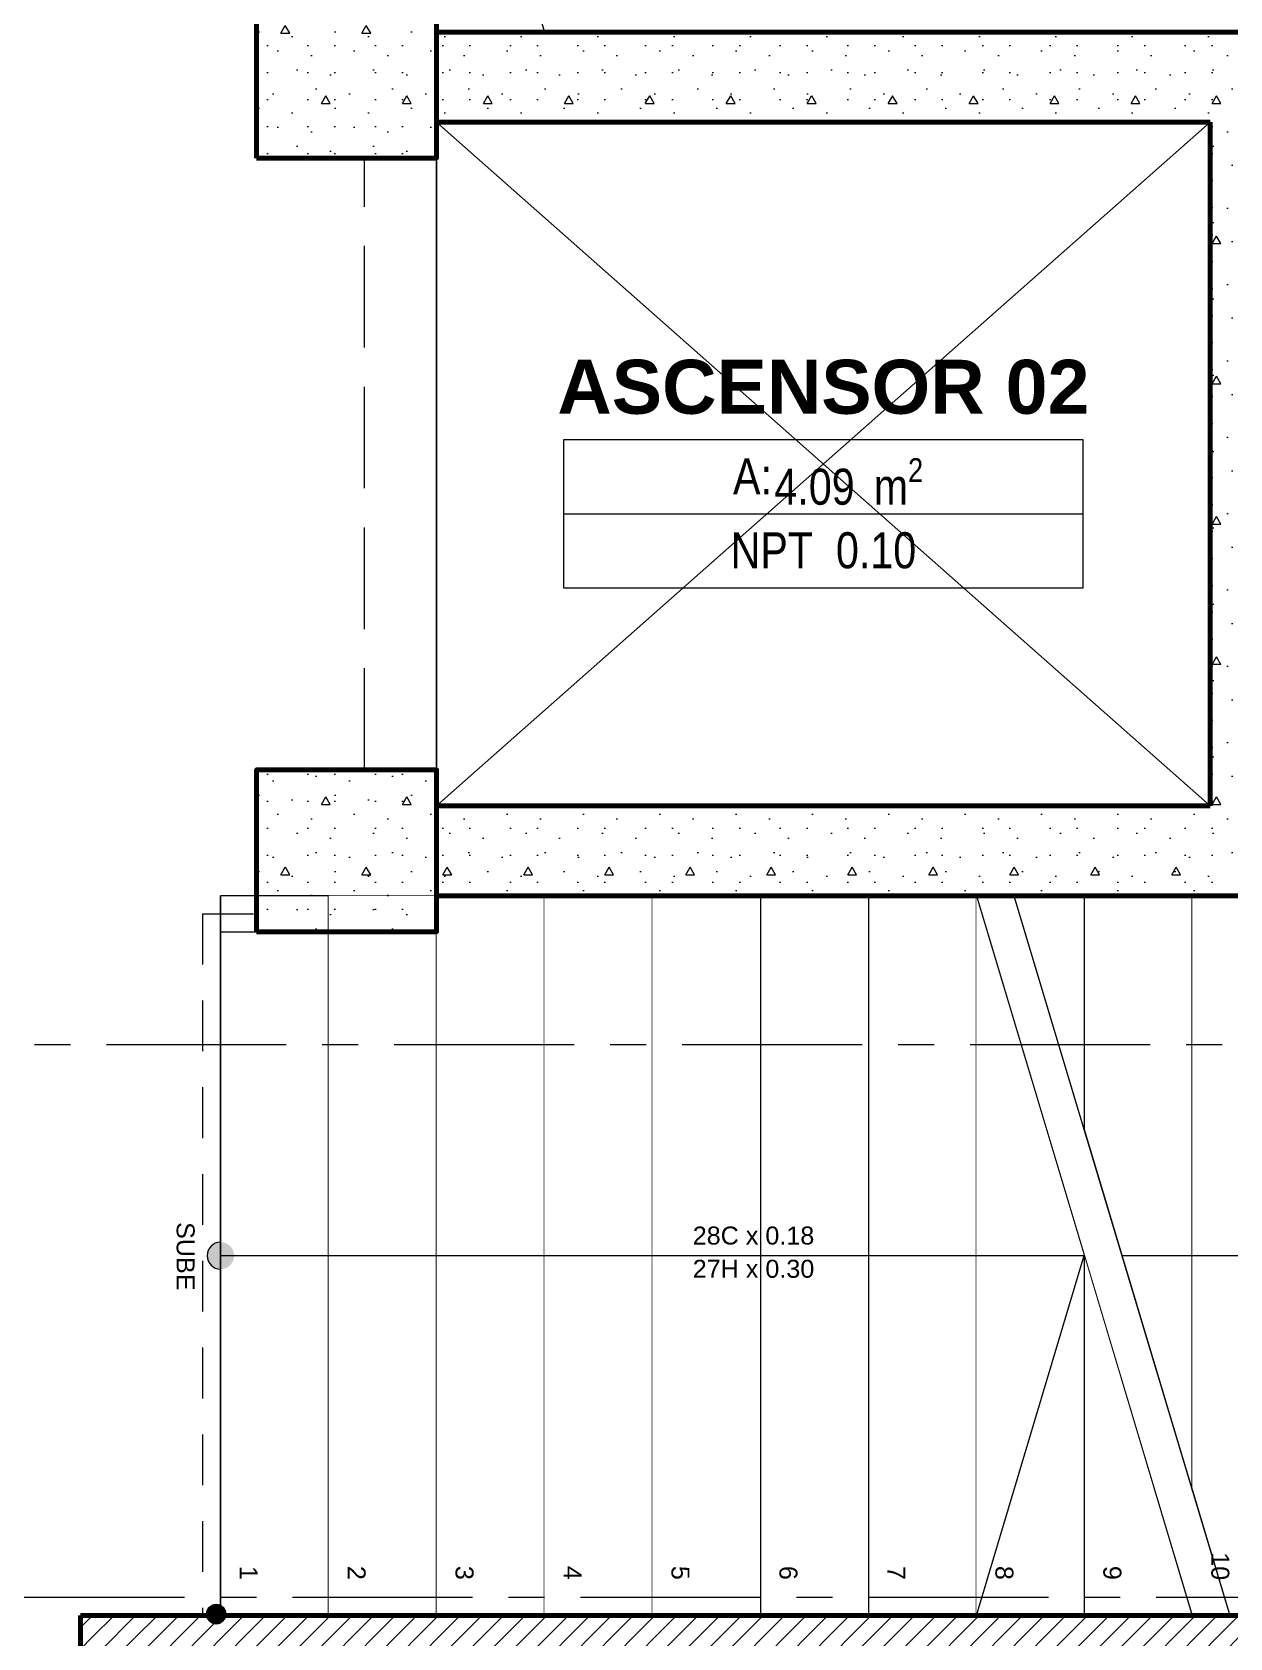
# Model space of a CAD drawing. Header units: inches. Extents: x 2704.1 to 2801.6, y 2415.6 to 2497.
# Drawn here: x 2758.402 to 2761.73, y 2445.674 to 2450.136 of the extents above; entities that cross this region are included whole.
import ezdxf

# ---------------------------------------------------------------- set-up
doc = ezdxf.new("R2010")
doc.units = ezdxf.units.IN
doc.set_wipeout_variables(frame=1)
for name, pattern in [('ACAD_ISO04W100', [30, 24, -3, 0, -3]), ('Hidden Line', [0.391222, 0.282222, -0.109]), ('Línea Oculta', [0.195611, 0.141111, -0.0545]), ('Punto & Raya', [0.65, 0.5, -0.075, 0, -0.075]), ('Rayas', [0.1, 0.05, -0.05]), ('Wipeout_Contour', [1, 0, -1])]:
    doc.linetypes.add(name, pattern=pattern)
for name, color, linetype in [('02 _ ARQ _ ALB _ Ejes Generales', 7, 'Continuous'), ('02 _ ARQ _ ZON _ Espacio.3D', 7, 'Continuous'), ('08 _ STR _ EXT _ 06 Columnas', 7, 'Continuous'), ('08 _ STR _ EXT _ 07 Losa Aligerada', 7, 'Continuous'), ('08 _ STR _ EXT _ 09 Vigas', 7, 'Continuous'), ('08 _ STR _ EXT _ 10 Vereda Exterior', 7, 'Continuous'), ('08 _ STR _ EXT _ 11 Escaleras', 7, 'Continuous'), ('08 _ STR _ EXT _ 12 Ascensor', 7, 'Continuous'), ('Dibujo 2D - General', 7, 'Continuous'), ('Estructura - 04 MURO', 7, 'Continuous'), ('Interior - CIELO RASSO', 7, 'Continuous'), ('Marcador - Secciones', 251, 'Continuous')]:
    doc.layers.add(name, color=color, linetype=linetype)
doc.layers.add('pulsador', color=4, linetype='Continuous', lineweight=40)
doc.styles.add('Estilo_Generado_3', font='arial.ttf')
doc.styles.add('Estilo_Generado_8', font='arialbd.ttf')
doc.styles.add('Estilo_Generado_9', font='ARIALN.TTF')
pattern_1 = [(45, (2712.85563, 2425.385773), (-0.030052038, 0.030052038), [])]
pattern_2 = [(0, (2712.85563, 2425.38577), (0, 0.3897114), [0.024375, -0.200625]), (0, (2712.96813, 2425.58063), (0, 0.3897114), [0.024375, -0.200625]), (60, (2712.85563, 2425.38577), (-0.3375, 0.1948557), [0.024375, -0.200625]), (60, (2713.08063, 2425.38577), (-0.3375, 0.1948557), [0.024375, -0.200625]), (120, (2712.88, 2425.38577), (0.3375, 0.1948557), [0.024375, -0.200625]), (120, (2713.105, 2425.38577), (0.3375, 0.1948557), [0.024375, -0.200625]), (0, (2712.85563, 2425.42327), (0, 0.075), [0, -0.075, 0, -0.1125]), (45, (2712.89313, 2425.42327), (-0.05303301, 0.05303301), [0, -0.05625, 0, -0.09375])]

# ---------------------------------------------------------------- blocks, each defined once
blk = doc.blocks.new('pulsador')
at = {"layer": 'pulsador', "lineweight": 40}
h = blk.add_hatch(color=4, dxfattribs=at)
h.dxf.hatch_style = 1
h.paths.add_polyline_path([(246.2314, 46.0882, 1), (246.279, 46.0882, 1)])
h.paths.add_polyline_path([(246.2786, 46.0882, -1), (246.2317, 46.0882, -1)], flags=16)
h.paths.add_polyline_path([(246.271, 46.0882, -1), (246.2393, 46.0882, -1)], flags=0)
at = {"layer": 'pulsador'}
h = blk.add_hatch(color=4, dxfattribs=at)
h.dxf.hatch_style = 1
h.paths.add_polyline_path([(246.2393, 46.0882, 1), (246.271, 46.0882, 1)])
at = {"layer": 'pulsador', "color": 4, "lineweight": 50}
blk.add_circle((246.2552, 46.0882), 0.0238, dxfattribs=at)
at = {"layer": 'pulsador', "color": 4, "lineweight": 40}
blk.add_circle((246.2552, 46.0882), 0.0235, dxfattribs=at)
at = {"layer": 'pulsador', "color": 4}
blk.add_circle((246.2552, 46.0882), 0.0159, dxfattribs=at)

msp = doc.modelspace()

# ---------------------------------------------------------------- hatches: boundary and pattern name
at = {"layer": '08 _ STR _ EXT _ 06 Columnas', "linetype": 'Continuous', "lineweight": 9}
h = msp.add_hatch(dxfattribs=at)
h.set_pattern_fill('HORMIGÓN_EN_MASA_0002', style=0, pattern_type=2)
h.set_pattern_definition(pattern_2)
h.paths.add_polyline_path([(2759.0256, 2449.7858), (2759.5256, 2449.7858), (2759.5256, 2450.2358), (2759.0256, 2450.2358)])
at = {"layer": '08 _ STR _ EXT _ 10 Vereda Exterior', "linetype": 'Continuous', "lineweight": 13}
h = msp.add_hatch(dxfattribs=at)
h.set_pattern_fill('RETÍCULA_100X100_0002', color=251, style=0, pattern_type=2)
h.set_pattern_definition([(360, (2716.613, 2443.6885), (0, 2.53199), []), (90, (2716.613, 2443.6885), (-3.6, 0), [])])
h.paths.add_polyline_path([(2715.0256, 2429.0071), (2717.1469, 2426.8858), (2722.1756, 2426.8858), (2722.1756, 2431.8858), (2753.3756, 2431.8858), (2753.3756, 2426.8858), (2765.7756, 2426.8858), (2765.7756, 2444.4717), (2764.4256, 2444.4717), (2764.4256, 2432.5858), (2721.9256, 2432.5858), (2721.9256, 2433.2358), (2719.3758, 2433.2358, -0.414214), (2719.1257, 2433.4858), (2719.1257, 2434.2358, -0.414213), (2719.3758, 2434.4858), (2721.9256, 2434.4858), (2721.9256, 2437.3858), (2719.3758, 2437.3858, -0.414214), (2719.1257, 2437.6358), (2719.1257, 2438.3858, -0.414213), (2719.3758, 2438.6358), (2721.9256, 2438.6358), (2721.9256, 2441.5358), (2719.3757, 2441.5358, -0.414214), (2719.1257, 2441.7858), (2719.1257, 2442.5358, -0.414213), (2719.3757, 2442.7858), (2721.6256, 2442.7858), (2721.6262, 2446.4357), (2715.0256, 2446.4357)])
at = {"layer": '08 _ STR _ EXT _ 12 Ascensor', "linetype": 'Continuous', "lineweight": 9}
h = msp.add_hatch(dxfattribs=at)
h.set_pattern_fill('HORMIGÓN_EN_MASA_0002', style=0, pattern_type=2)
h.set_pattern_definition(pattern_2)
h.paths.add_polyline_path([(2761.6756, 2450.1358), (2759.5256, 2450.1358), (2759.5256, 2449.8858), (2761.6756, 2449.8858)])
h = msp.add_hatch(dxfattribs=at)
h.set_pattern_fill('HORMIGÓN_EN_MASA_0002', style=0, pattern_type=2)
h.set_pattern_definition(pattern_2)
h.paths.add_polyline_path([(2761.6756, 2449.8858), (2761.9256, 2450.1358), (2761.6756, 2450.1358)])
h = msp.add_hatch(dxfattribs=at)
h.set_pattern_fill('HORMIGÓN_EN_MASA_0002', style=0, pattern_type=2)
h.set_pattern_definition(pattern_2)
h.paths.add_polyline_path([(2761.6756, 2449.8858), (2761.9256, 2449.8858), (2761.9256, 2450.1358)])
h = msp.add_hatch(dxfattribs=at)
h.set_pattern_fill('HORMIGÓN_EN_MASA_0002', style=0, pattern_type=2)
h.set_pattern_definition(pattern_2)
h.paths.add_polyline_path([(2761.6756, 2449.8858), (2761.6756, 2447.9858), (2761.9256, 2447.9858), (2761.9256, 2449.8858)])

# ---------------------------------------------------------------- linework, layer by layer
at = {"layer": '02 _ ARQ _ ZON _ Espacio.3D', "color": 252, "linetype": 'Continuous', "lineweight": 13}
for p, q in [((2761.3227, 2449.0032), (2759.8786, 2449.0032)), ((2759.8786, 2449.0032), (2759.8786, 2448.5914)), ((2761.3227, 2448.5914), (2761.3227, 2449.0032)), ((2759.8786, 2448.7973), (2761.3227, 2448.7973)), ((2759.8786, 2448.5914), (2761.3227, 2448.5914))]:
    msp.add_line(p, q, dxfattribs=at)
at = {"layer": '02 _ ARQ _ ZON _ Espacio.3D', "color": 254, "linetype": 'Continuous', "lineweight": 0, "flags": 128}
msp.add_lwpolyline([(2758.5359, 2444.4358), (2758.5359, 2445.7358), (2758.9256, 2445.7358), (2758.9256, 2447.7358), (2759.0256, 2447.7358), (2759.0256, 2448.0858), (2759.5256, 2448.0858), (2759.5256, 2449.7858), (2759.0256, 2449.7858), (2759.0256, 2450.2358), (2759.5256, 2450.2358), (2759.5256, 2450.1358), (2764.1756, 2450.1358), (2764.1756, 2451.7858), (2763.9256, 2451.7858), (2763.9256, 2452.3858), (2764.3106, 2452.3858), (2764.3106, 2455.0858)], dxfattribs=at)
at = {"layer": '02 _ ARQ _ ZON _ Espacio.3D', "color": 255, "linetype": 'Continuous', "lineweight": 0, "flags": 128}
msp.add_lwpolyline([(2759.5256, 2447.9858), (2761.6756, 2447.9858), (2761.6756, 2449.8858), (2759.5256, 2449.8858)], close=True, dxfattribs=at)
at = {"layer": '08 _ STR _ EXT _ 06 Columnas', "color": 7, "linetype": 'Continuous', "lineweight": 80, "flags": 128}
msp.add_lwpolyline([(2759.0256, 2449.7858), (2759.5256, 2449.7858), (2759.5256, 2450.2358), (2759.0256, 2450.2358)], close=True, dxfattribs=at)
at = {"layer": '08 _ STR _ EXT _ 07 Losa Aligerada', "color": 254, "linetype": 'Rayas', "lineweight": 18, "flags": 128}
msp.add_lwpolyline([(2721.0256, 2453.325), (2720.5256, 2453.325), (2720.5256, 2431.1858), (2738.0909, 2431.1858), (2738.0909, 2432.5858), (2743.2871, 2432.5858), (2743.2871, 2431.3863), (2749.9256, 2431.3863), (2749.9256, 2428.7611), (2757.4256, 2428.7611), (2757.4256, 2431.4358), (2765.1756, 2431.4358), (2765.1756, 2440.3857), (2764.4256, 2440.3857), (2764.4256, 2443.4858), (2764.4256, 2443.4858), (2764.4256, 2445.7358), (2759.5256, 2445.7358), (2759.5256, 2447.7358), (2759.5256, 2447.9858), (2759.5256, 2449.8858), (2759.5256, 2450.1358), (2759.5256, 2452.1358), (2764.4256, 2452.1358), (2764.4256, 2455.0858), (2764.4256, 2455.0858), (2764.4256, 2460.5863), (2765.3756, 2460.5863), (2765.3756, 2466.4858), (2751.8109, 2466.4858), (2751.8109, 2466.1859), (2746.9035, 2466.1859), (2746.9035, 2465.8859), (2736.2256, 2465.8859), (2736.2256, 2469.2593), (2729.1255, 2469.2593), (2729.1255, 2465.2858), (2723.9757, 2465.2858), (2723.9757, 2466.3358), (2720.8756, 2466.3358), (2720.8756, 2463.0857), (2721.9256, 2463.0857), (2721.9256, 2459.2858), (2721.0256, 2459.2858)], close=True, dxfattribs=at)
at = {"layer": '08 _ STR _ EXT _ 07 Losa Aligerada', "color": 254, "linetype": 'Continuous', "lineweight": 18, "flags": 128}
msp.add_lwpolyline([(2759.5256, 2447.9858), (2761.6756, 2447.9858), (2761.6756, 2449.8858), (2759.5256, 2449.8858)], close=True, dxfattribs=at)
at = {"layer": '08 _ STR _ EXT _ 09 Vigas', "color": 251, "linetype": 'Hidden Line', "lineweight": 13}
for p, q in [((2759.3256, 2448.0858), (2759.3256, 2449.7858)), ((2759.5256, 2449.7858), (2759.3256, 2449.7858)), ((2759.5256, 2448.0858), (2759.5256, 2449.7858)), ((2759.5256, 2448.0858), (2759.3256, 2448.0858))]:
    msp.add_line(p, q, dxfattribs=at)
at = {"layer": '08 _ STR _ EXT _ 11 Escaleras', "color": 161, "linetype": 'ACAD_ISO04W100', "lineweight": 13}
msp.add_line((2759.5256, 2451.1358), (2759.8256, 2450.1358), dxfattribs=at)
at = {"layer": '08 _ STR _ EXT _ 12 Ascensor', "color": 7, "linetype": 'Continuous', "lineweight": 80}
msp.add_line((2761.9256, 2450.1358), (2759.5256, 2450.1358), dxfattribs=at)
at = {"layer": '08 _ STR _ EXT _ 12 Ascensor', "color": 7, "linetype": 'Continuous', "lineweight": 80, "flags": 128}
for points in [[(2759.5256, 2450.1358), (2759.5256, 2449.8858)], [(2759.5256, 2449.8858), (2761.6756, 2449.8858)], [(2761.6756, 2449.8858), (2761.6756, 2447.9858)], [(2761.6756, 2447.9858), (2759.5256, 2447.9858)]]:
    msp.add_lwpolyline(points, dxfattribs=at)
at = {"layer": 'Dibujo 2D - General', "color": 252, "linetype": 'Continuous', "lineweight": 9}
for p, q in [((2759.5256, 2447.9858), (2761.6756, 2449.8858)), ((2761.6756, 2447.9858), (2759.5256, 2449.8858))]:
    msp.add_line(p, q, dxfattribs=at)

# ---------------------------------------------------------------- texts
at = {"layer": '02 _ ARQ _ ZON _ Espacio.3D', "color": 252, "lineweight": 25, "attachment_point": 2}
for s, insert, char_height, style in [('\\A1;{\\pqc;\\pt0;\\fArial|b1|i0|c0|p34;ASCENSOR 02}', (2760.6006, 2449.2252), 0.15, 'Estilo_Generado_8'), ('\\A1;{\\pqc;\\pt0,0.3;\\fArial Narrow|b0|i0|c0|p34;4.09\\fArial Narrow|b0|i0|c0|p34;\\A1{\\H.66x;\\S^  ;}\\fArial Narrow|b0|i0|c0|p34; m\\fArial Narrow|b0|i0|c0|p34;\\A1{\\H.66x;\\S2^  ;}}', (2760.6712, 2448.9518), 0.1, 'Estilo_Generado_9'), ('\\A1;{\\pqc;\\pt0;\\fArial Narrow|b0|i0|c0|p34;A: }', (2760.4035, 2448.9514), 0.1, 'Estilo_Generado_9'), ('\\A1;{\\pqc;\\pt0;\\fArial Narrow|b0|i0|c0|p34;NPT  0.10}', (2760.6006, 2448.7459), 0.1, 'Estilo_Generado_9')]:
    msp.add_mtext(s, dxfattribs=dict(at, insert=insert, char_height=char_height, style=style))
at = {"layer": '08 _ STR _ EXT _ 11 Escaleras', "color": 161, "lineweight": 13, "insert": (2758.8281, 2446.829), "char_height": 0.05, "attachment_point": 4, "rotation": 270, "style": 'Estilo_Generado_3'}
msp.add_mtext('\\A1;{\\pql;\\fArial|b0|i0|c0|p34;SUBE}', dxfattribs=at)

# ---------------------------------------------------------------- next in the draw order: wipeouts: each hides what was drawn before it
at = {"color": 254, "linetype": 'Wipeout_Contour', "lineweight": 0, "ltscale": 207.698392}
msp.add_wipeout([(2758.9256, 2447.7358), (2758.9256, 2445.7358), (2761.6256, 2445.7358), (2761.0256, 2447.7358)], dxfattribs=at).dxf.layer = '08 _ STR _ EXT _ 11 Escaleras'
at = {"color": 254, "linetype": 'Wipeout_Contour', "lineweight": 0, "ltscale": 150.217915}
msp.add_wipeout([(2758.6859, 2445.4858), (2758.5359, 2445.7358), (2758.5359, 2445.4858)], dxfattribs=at).dxf.layer = 'Estructura - 04 MURO'

# ---------------------------------------------------------------- next in the draw order: hatches: boundary and pattern name
at = {"layer": 'Estructura - 04 MURO', "linetype": 'Continuous', "lineweight": 5}
h = msp.add_hatch(dxfattribs=at)
h.set_pattern_fill('LADRILLO_COMÚN_0002', color=252, style=0, pattern_type=2)
h.set_pattern_definition(pattern_1)
h.paths.add_polyline_path([(2758.6859, 2445.4858), (2758.5359, 2445.7358), (2758.5359, 2445.4858)])

# ---------------------------------------------------------------- next in the draw order: linework, layer by layer
at = {"layer": '08 _ STR _ EXT _ 11 Escaleras', "color": 161, "linetype": 'Continuous', "lineweight": 13}
for p, q in [((2761.0256, 2447.7358), (2758.9256, 2447.7358)), ((2758.9256, 2447.7358), (2758.9256, 2445.7358)), ((2758.9256, 2445.7358), (2761.6256, 2445.7358))]:
    msp.add_line(p, q, dxfattribs=at)

# ---------------------------------------------------------------- next in the draw order: wipeouts: each hides what was drawn before it
at = {"color": 254, "linetype": 'Wipeout_Contour', "lineweight": 0, "ltscale": 203.676303}
msp.add_wipeout([(2758.9256, 2447.7358), (2758.9256, 2445.7358), (2759.2256, 2445.7358), (2759.2256, 2447.7358)], dxfattribs=at).dxf.layer = '08 _ STR _ EXT _ 11 Escaleras'

# ---------------------------------------------------------------- next in the draw order: hatches: boundary and pattern name
at = {"layer": '08 _ STR _ EXT _ 11 Escaleras', "linetype": 'Continuous', "lineweight": 13}
msp.add_hatch(color=161, dxfattribs=at).paths.add_polyline_path([(2758.9256, 2446.6983, 1), (2758.9256, 2446.7733, 1)])

# ---------------------------------------------------------------- next in the draw order: linework, layer by layer
at = {"layer": '08 _ STR _ EXT _ 11 Escaleras', "color": 167, "linetype": 'Continuous', "lineweight": 18}
for p, q in [((2758.9256, 2447.7358), (2758.9256, 2445.7358)), ((2759.5256, 2447.7358), (2758.9256, 2447.7358)), ((2759.2256, 2445.7358), (2759.2256, 2447.7358)), ((2758.9256, 2445.7358), (2760.1256, 2445.7358))]:
    msp.add_line(p, q, dxfattribs=at)
at = {"layer": '08 _ STR _ EXT _ 11 Escaleras', "color": 167, "linetype": 'Continuous', "lineweight": 18, "flags": 128}
msp.add_lwpolyline([(2758.9256, 2446.7733, 1), (2758.9256, 2446.6983)], format="xyb", dxfattribs=at)
at = {"layer": 'Interior - CIELO RASSO', "color": 251, "linetype": 'Línea Oculta', "lineweight": 13, "flags": 128}
for points in [[(2758.8756, 2447.6858), (2759.0256, 2447.6858)], [(2758.9256, 2447.6358), (2759.0256, 2447.6358)]]:
    msp.add_lwpolyline(points, dxfattribs=at)

# ---------------------------------------------------------------- next in the draw order: texts
at = {"layer": '08 _ STR _ EXT _ 11 Escaleras', "color": 161, "lineweight": 13, "insert": (2759.0035, 2445.8737), "char_height": 0.05, "attachment_point": 4, "rotation": 270, "style": 'Estilo_Generado_3'}
msp.add_mtext('\\A1;{\\pql;\\fArial|b0|i0|c0|p34;1}', dxfattribs=at)

# ---------------------------------------------------------------- next in the draw order: wipeouts: each hides what was drawn before it
at = {"color": 254, "linetype": 'Wipeout_Contour', "lineweight": 0, "ltscale": 204.766323}
msp.add_wipeout([(2759.2256, 2447.7358), (2759.2256, 2445.7358), (2759.5256, 2445.7358), (2759.5256, 2447.7358)], dxfattribs=at).dxf.layer = '08 _ STR _ EXT _ 11 Escaleras'

# ---------------------------------------------------------------- next in the draw order: linework, layer by layer
at = {"layer": '08 _ STR _ EXT _ 11 Escaleras', "color": 167, "linetype": 'Continuous', "lineweight": 18}
msp.add_line((2759.5256, 2445.7358), (2759.5256, 2447.7358), dxfattribs=at)

# ---------------------------------------------------------------- next in the draw order: texts
at = {"layer": '08 _ STR _ EXT _ 11 Escaleras', "color": 161, "lineweight": 13, "insert": (2759.3035, 2445.8737), "char_height": 0.05, "attachment_point": 4, "rotation": 270, "style": 'Estilo_Generado_3'}
msp.add_mtext('\\A1;{\\pql;\\fArial|b0|i0|c0|p34;2}', dxfattribs=at)

# ---------------------------------------------------------------- next in the draw order: wipeouts: each hides what was drawn before it
at = {"color": 254, "linetype": 'Wipeout_Contour', "lineweight": 0, "ltscale": 205.857565}
msp.add_wipeout([(2759.5256, 2447.7358), (2759.5256, 2445.7358), (2759.8256, 2445.7358), (2759.8256, 2447.7358)], dxfattribs=at).dxf.layer = '08 _ STR _ EXT _ 11 Escaleras'

# ---------------------------------------------------------------- next in the draw order: hatches: boundary and pattern name
at = {"layer": '08 _ STR _ EXT _ 06 Columnas', "linetype": 'Continuous', "lineweight": 9}
h = msp.add_hatch(dxfattribs=at)
h.set_pattern_fill('HORMIGÓN_EN_MASA_0002', style=0, pattern_type=2)
h.set_pattern_definition(pattern_2)
h.paths.add_polyline_path([(2759.0256, 2447.6358), (2759.5256, 2447.6358), (2759.5256, 2448.0858), (2759.0256, 2448.0858)])

# ---------------------------------------------------------------- next in the draw order: linework, layer by layer
at = {"layer": '08 _ STR _ EXT _ 06 Columnas', "color": 7, "linetype": 'Continuous', "lineweight": 80, "flags": 128}
msp.add_lwpolyline([(2759.0256, 2447.6358), (2759.5256, 2447.6358), (2759.5256, 2448.0858), (2759.0256, 2448.0858)], close=True, dxfattribs=at)
at = {"layer": '08 _ STR _ EXT _ 11 Escaleras', "color": 167, "linetype": 'Continuous', "lineweight": 18}
for p, q in [((2759.8256, 2447.7358), (2759.5256, 2447.7358)), ((2759.8256, 2445.7358), (2759.8256, 2447.7358))]:
    msp.add_line(p, q, dxfattribs=at)
at = {"layer": '08 _ STR _ EXT _ 12 Ascensor', "color": 7, "linetype": 'Continuous', "lineweight": 80, "flags": 128}
msp.add_lwpolyline([(2759.5256, 2447.7358), (2759.5256, 2447.9858)], dxfattribs=at)

# ---------------------------------------------------------------- next in the draw order: texts
at = {"layer": '08 _ STR _ EXT _ 11 Escaleras', "color": 161, "lineweight": 13, "insert": (2759.6031, 2445.8737), "char_height": 0.05, "attachment_point": 4, "rotation": 270, "style": 'Estilo_Generado_3'}
msp.add_mtext('\\A1;{\\pql;\\fArial|b0|i0|c0|p34;3}', dxfattribs=at)

# ---------------------------------------------------------------- next in the draw order: wipeouts: each hides what was drawn before it
at = {"color": 254, "linetype": 'Wipeout_Contour', "lineweight": 0, "ltscale": 206.950009}
msp.add_wipeout([(2759.8256, 2447.7358), (2759.8256, 2445.7358), (2760.1256, 2445.7358), (2760.1256, 2447.7358)], dxfattribs=at).dxf.layer = '08 _ STR _ EXT _ 11 Escaleras'

# ---------------------------------------------------------------- next in the draw order: linework, layer by layer
at = {"layer": '08 _ STR _ EXT _ 11 Escaleras', "color": 167, "linetype": 'Continuous', "lineweight": 18}
for p, q in [((2761.0256, 2447.7358), (2759.8256, 2447.7358)), ((2760.1256, 2445.7358), (2760.1256, 2447.7358))]:
    msp.add_line(p, q, dxfattribs=at)

# ---------------------------------------------------------------- next in the draw order: texts
at = {"layer": '08 _ STR _ EXT _ 11 Escaleras', "color": 161, "lineweight": 13, "insert": (2759.9035, 2445.8737), "char_height": 0.05, "attachment_point": 4, "rotation": 270, "style": 'Estilo_Generado_3'}
msp.add_mtext('\\A1;{\\pql;\\fArial|b0|i0|c0|p34;4}', dxfattribs=at)

# ---------------------------------------------------------------- next in the draw order: wipeouts: each hides what was drawn before it
at = {"color": 254, "linetype": 'Wipeout_Contour', "lineweight": 0, "ltscale": 208.043638}
msp.add_wipeout([(2760.4256, 2447.7358), (2760.1256, 2447.7358), (2760.1256, 2445.7358), (2760.4256, 2445.7358)], dxfattribs=at).dxf.layer = '08 _ STR _ EXT _ 11 Escaleras'

# ---------------------------------------------------------------- next in the draw order: linework, layer by layer
at = {"layer": '08 _ STR _ EXT _ 11 Escaleras', "color": 167, "linetype": 'Continuous', "lineweight": 18}
msp.add_line((2760.1256, 2445.7358), (2760.4256, 2445.7358), dxfattribs=at)

# ---------------------------------------------------------------- next in the draw order: texts
at = {"layer": '08 _ STR _ EXT _ 11 Escaleras', "color": 161, "lineweight": 13, "insert": (2760.2031, 2445.8737), "char_height": 0.05, "attachment_point": 4, "rotation": 270, "style": 'Estilo_Generado_3'}
msp.add_mtext('\\A1;{\\pql;\\fArial|b0|i0|c0|p34;5}', dxfattribs=at)

# ---------------------------------------------------------------- next in the draw order: wipeouts: each hides what was drawn before it
at = {"color": 254, "linetype": 'Wipeout_Contour', "lineweight": 0, "ltscale": 209.138432}
msp.add_wipeout([(2760.7256, 2447.7358), (2760.4256, 2447.7358), (2760.4256, 2445.7358), (2760.7256, 2445.7358)], dxfattribs=at).dxf.layer = '08 _ STR _ EXT _ 11 Escaleras'

# ---------------------------------------------------------------- next in the draw order: linework, layer by layer
at = {"layer": '08 _ STR _ EXT _ 11 Escaleras', "color": 167, "linetype": 'Continuous', "lineweight": 18}
for p, q in [((2760.4256, 2447.7358), (2760.4256, 2445.7358)), ((2760.4256, 2445.7358), (2761.6256, 2445.7358))]:
    msp.add_line(p, q, dxfattribs=at)

# ---------------------------------------------------------------- next in the draw order: texts
at = {"layer": '08 _ STR _ EXT _ 11 Escaleras', "color": 161, "lineweight": 13, "char_height": 0.05, "style": 'Estilo_Generado_3'}
for s, insert, attachment_point in [('\\A1;{\\pqc;\\pt0,3.55;\\fArial|b0|i0|c0|p34;28C x \\fArial|b0|i0|c0|p34;0.18\\fArial|b0|i0|c0|p34;\\A1{\\H.66x;\\S^  ;}\\fArial|b0|i0|c0|p34;\\fArial|b0|i0|c0|p34;\\fArial|b0|i0|c0|p34;\\fArial|b0|i0|c0|p34;\\A1{\\H.66x;\\S^  ;}\\fArial|b0|i0|c0|p34;\\fArial|b0|i0|c0|p34;\\fArial|b0|i0|c0|p34;\\fArial|b0|i0|c0|p34;\\A1{\\H.66x;\\S^  ;}\\fArial|b0|i0|c0|p34;}', (2760.4256, 2446.7521), 8), ('\\A1;{\\pqc;\\pt0,3.55;\\fArial|b0|i0|c0|p34;27H x \\fArial|b0|i0|c0|p34;0.30\\fArial|b0|i0|c0|p34;\\A1{\\H.66x;\\S^  ;}\\fArial|b0|i0|c0|p34;\\fArial|b0|i0|c0|p34;\\fArial|b0|i0|c0|p34;\\fArial|b0|i0|c0|p34;\\A1{\\H.66x;\\S^  ;}\\fArial|b0|i0|c0|p34;\\fArial|b0|i0|c0|p34;\\fArial|b0|i0|c0|p34;\\fArial|b0|i0|c0|p34;\\A1{\\H.66x;\\S^  ;}\\fArial|b0|i0|c0|p34;}', (2760.4256, 2446.7243), 2)]:
    msp.add_mtext(s, dxfattribs=dict(at, insert=insert, attachment_point=attachment_point))
at = {"layer": '08 _ STR _ EXT _ 11 Escaleras', "color": 161, "lineweight": 13, "insert": (2760.5031, 2445.8737), "char_height": 0.05, "attachment_point": 4, "rotation": 270, "style": 'Estilo_Generado_3'}
msp.add_mtext('\\A1;{\\pql;\\fArial|b0|i0|c0|p34;6}', dxfattribs=at)

# ---------------------------------------------------------------- next in the draw order: wipeouts: each hides what was drawn before it
at = {"color": 254, "linetype": 'Wipeout_Contour', "lineweight": 0, "ltscale": 210.234373}
msp.add_wipeout([(2760.7256, 2445.7358), (2761.0256, 2445.7358), (2761.0256, 2447.7358), (2760.7256, 2447.7358)], dxfattribs=at).dxf.layer = '08 _ STR _ EXT _ 11 Escaleras'

# ---------------------------------------------------------------- next in the draw order: linework, layer by layer
at = {"layer": '08 _ STR _ EXT _ 11 Escaleras', "color": 167, "linetype": 'Continuous', "lineweight": 18}
for p, q in [((2760.7256, 2447.7358), (2760.7256, 2445.7358)), ((2761.0256, 2445.7358), (2761.0256, 2447.7358))]:
    msp.add_line(p, q, dxfattribs=at)

# ---------------------------------------------------------------- next in the draw order: texts
at = {"layer": '08 _ STR _ EXT _ 11 Escaleras', "color": 161, "lineweight": 13, "insert": (2760.8035, 2445.8737), "char_height": 0.05, "attachment_point": 4, "rotation": 270, "style": 'Estilo_Generado_3'}
msp.add_mtext('\\A1;{\\pql;\\fArial|b0|i0|c0|p34;7}', dxfattribs=at)

# ---------------------------------------------------------------- next in the draw order: wipeouts: each hides what was drawn before it
at = {"color": 254, "linetype": 'Wipeout_Contour', "lineweight": 0, "ltscale": 210.718963}
msp.add_wipeout([(2761.0256, 2447.7358), (2761.0256, 2445.7358), (2761.3256, 2445.7358), (2761.3256, 2446.7358)], dxfattribs=at).dxf.layer = '08 _ STR _ EXT _ 11 Escaleras'

# ---------------------------------------------------------------- next in the draw order: texts
at = {"layer": '08 _ STR _ EXT _ 11 Escaleras', "color": 161, "lineweight": 13, "insert": (2761.1031, 2445.8737), "char_height": 0.05, "attachment_point": 4, "rotation": 270, "style": 'Estilo_Generado_3'}
msp.add_mtext('\\A1;{\\pql;\\fArial|b0|i0|c0|p34;8}', dxfattribs=at)

# ---------------------------------------------------------------- next in the draw order: wipeouts: each hides what was drawn before it
at = {"color": 254, "linetype": 'Wipeout_Contour', "lineweight": 0, "ltscale": 159.429791}
msp.add_wipeout([(2761.3256, 2447.7358), (2761.13, 2447.7358), (2761.3256, 2447.0838)], dxfattribs=at).dxf.layer = '08 _ STR _ EXT _ 11 Escaleras'
at = {"color": 254, "linetype": 'Wipeout_Contour', "lineweight": 0, "ltscale": 158.638742}
msp.add_wipeout([(2761.3256, 2446.7358), (2761.3256, 2445.7358), (2761.6256, 2445.7358)], dxfattribs=at).dxf.layer = '08 _ STR _ EXT _ 11 Escaleras'

# ---------------------------------------------------------------- next in the draw order: linework, layer by layer
at = {"layer": '08 _ STR _ EXT _ 11 Escaleras', "color": 161, "linetype": 'ACAD_ISO04W100', "lineweight": 13}
msp.add_line((2763.9256, 2447.7358), (2761.13, 2447.7358), dxfattribs=at)
at = {"layer": '08 _ STR _ EXT _ 11 Escaleras', "color": 167, "linetype": 'Continuous', "lineweight": 18}
msp.add_line((2761.3256, 2446.7358), (2761.3256, 2445.7358), dxfattribs=at)

# ---------------------------------------------------------------- next in the draw order: texts
at = {"layer": '08 _ STR _ EXT _ 11 Escaleras', "color": 161, "lineweight": 13, "insert": (2761.4031, 2445.8737), "char_height": 0.05, "attachment_point": 4, "rotation": 270, "style": 'Estilo_Generado_3'}
msp.add_mtext('\\A1;{\\pql;\\fArial|b0|i0|c0|p34;9}', dxfattribs=at)

# ---------------------------------------------------------------- next in the draw order: wipeouts: each hides what was drawn before it
at = {"color": 254, "linetype": 'Wipeout_Contour', "lineweight": 0, "ltscale": 213.348297}
msp.add_wipeout([(2761.6256, 2447.7358), (2761.3256, 2447.7358), (2761.3256, 2447.0838), (2761.6256, 2446.0838)], dxfattribs=at).dxf.layer = '08 _ STR _ EXT _ 11 Escaleras'

# ---------------------------------------------------------------- next in the draw order: linework, layer by layer
at = {"layer": '08 _ STR _ EXT _ 11 Escaleras', "color": 161, "linetype": 'ACAD_ISO04W100', "lineweight": 13}
for p, q in [((2761.3256, 2447.7358), (2761.3256, 2447.0838)), ((2761.6256, 2446.0838), (2761.6256, 2447.7358))]:
    msp.add_line(p, q, dxfattribs=at)
at = {"layer": '08 _ STR _ EXT _ 11 Escaleras', "color": 167, "linetype": 'Continuous', "lineweight": 18}
for p in [(2758.9256, 2446.7358), (2761.0256, 2445.7358)]:
    msp.add_line(p, (2761.3256, 2446.7358), dxfattribs=at)

# ---------------------------------------------------------------- next in the draw order: wipeouts: each hides what was drawn before it
at = {"color": 254, "linetype": 'Wipeout_Contour', "lineweight": 0, "ltscale": 266.623761}
msp.add_wipeout([(2761.6256, 2447.7358), (2761.6256, 2446.0838), (2761.73, 2445.7358), (2761.9256, 2445.7358), (2761.9256, 2447.7358)], dxfattribs=at).dxf.layer = '08 _ STR _ EXT _ 11 Escaleras'

# ---------------------------------------------------------------- next in the draw order: hatches: boundary and pattern name
at = {"layer": '08 _ STR _ EXT _ 12 Ascensor', "linetype": 'Continuous', "lineweight": 9}
h = msp.add_hatch(dxfattribs=at)
h.set_pattern_fill('HORMIGÓN_EN_MASA_0002', style=0, pattern_type=2)
h.set_pattern_definition(pattern_2)
h.paths.add_polyline_path([(2761.6756, 2447.9858), (2759.5256, 2447.9858), (2759.5256, 2447.7358), (2761.6756, 2447.7358)])
h = msp.add_hatch(dxfattribs=at)
h.set_pattern_fill('HORMIGÓN_EN_MASA_0002', style=0, pattern_type=2)
h.set_pattern_definition(pattern_2)
h.paths.add_polyline_path([(2761.6756, 2447.9858), (2761.9256, 2447.7358), (2761.9256, 2447.9858)])
h = msp.add_hatch(dxfattribs=at)
h.set_pattern_fill('HORMIGÓN_EN_MASA_0002', style=0, pattern_type=2)
h.set_pattern_definition(pattern_2)
h.paths.add_polyline_path([(2761.6756, 2447.7358), (2761.9256, 2447.7358), (2761.6756, 2447.9858)])

# ---------------------------------------------------------------- next in the draw order: linework, layer by layer
at = {"layer": '02 _ ARQ _ ALB _ Ejes Generales', "color": 251, "linetype": 'Punto & Raya', "lineweight": 13}
msp.add_line((2768.4256, 2445.7858), (2755.5941, 2445.7858), dxfattribs=at)
at = {"layer": '08 _ STR _ EXT _ 11 Escaleras', "color": 167, "linetype": 'Continuous', "lineweight": 18}
msp.add_line((2761.0256, 2447.7358), (2761.6256, 2445.7358), dxfattribs=at)
at = {"layer": '08 _ STR _ EXT _ 11 Escaleras', "color": 161, "linetype": 'ACAD_ISO04W100', "lineweight": 13}
for p, q in [((2761.13, 2447.7358), (2761.73, 2445.7358)), ((2761.43, 2446.7358), (2761.9256, 2446.7358))]:
    msp.add_line(p, q, dxfattribs=at)
at = {"layer": '08 _ STR _ EXT _ 12 Ascensor', "color": 7, "linetype": 'Continuous', "lineweight": 80, "flags": 128}
msp.add_lwpolyline([(2759.5256, 2447.7358), (2761.9256, 2447.7358)], dxfattribs=at)
at = {"layer": 'Marcador - Secciones', "color": 251, "linetype": 'Punto & Raya', "lineweight": 13}
msp.add_line((2741.8082, 2447.3224), (2769.5628, 2447.3224), dxfattribs=at)

# ---------------------------------------------------------------- next in the draw order: texts
at = {"layer": '08 _ STR _ EXT _ 11 Escaleras', "color": 161, "lineweight": 13, "insert": (2761.7031, 2445.9117), "char_height": 0.05, "attachment_point": 4, "rotation": 270, "style": 'Estilo_Generado_3'}
msp.add_mtext('\\A1;{\\pql;\\fArial|b0|i0|c0|p34;10}', dxfattribs=at)

# ---------------------------------------------------------------- next in the draw order: wipeouts: each hides what was drawn before it
at = {"color": 254, "linetype": 'Wipeout_Contour', "lineweight": 0, "ltscale": 210.020006}
msp.add_wipeout([(2758.6859, 2445.4858), (2763.9256, 2445.4858), (2763.9256, 2445.7358), (2758.6859, 2445.7358)], dxfattribs=at).dxf.layer = 'Estructura - 04 MURO'

# ---------------------------------------------------------------- next in the draw order: hatches: boundary and pattern name
at = {"layer": 'Estructura - 04 MURO', "linetype": 'Continuous', "lineweight": 5}
h = msp.add_hatch(dxfattribs=at)
h.set_pattern_fill('LADRILLO_COMÚN_0002', color=252, style=0, pattern_type=2)
h.set_pattern_definition(pattern_1)
h.paths.add_polyline_path([(2758.6859, 2445.4858), (2763.9256, 2445.4858), (2763.9256, 2445.7358), (2758.6859, 2445.7358)])

# ---------------------------------------------------------------- next in the draw order: linework, layer by layer
at = {"layer": 'Interior - CIELO RASSO', "color": 251, "linetype": 'Línea Oculta', "lineweight": 13, "flags": 128}
for points in [[(2758.8756, 2447.6858), (2758.8756, 2445.7358)], [(2758.9256, 2445.7358), (2758.9256, 2447.6358)], [(2758.9256, 2445.7358), (2758.8756, 2445.7358)]]:
    msp.add_lwpolyline(points, dxfattribs=at)

# ---------------------------------------------------------------- next in the draw order: block references
at = {"color": 4, "lineweight": 40}
msp.add_blockref('pulsador', (2512.6582, 2399.6515), dxfattribs=at)

# ---------------------------------------------------------------- next in the draw order: wipeouts: each hides what was drawn before it
at = {"color": 254, "linetype": 'Wipeout_Contour', "lineweight": 0, "ltscale": 149.945834}
msp.add_wipeout([(2758.6859, 2445.7358), (2758.5359, 2445.7358), (2758.6859, 2445.4858)], dxfattribs=at).dxf.layer = 'Estructura - 04 MURO'

# ---------------------------------------------------------------- next in the draw order: hatches: boundary and pattern name
at = {"layer": 'Estructura - 04 MURO', "linetype": 'Continuous', "lineweight": 5}
h = msp.add_hatch(dxfattribs=at)
h.set_pattern_fill('LADRILLO_COMÚN_0002', color=252, style=0, pattern_type=2)
h.set_pattern_definition(pattern_1)
h.paths.add_polyline_path([(2758.6859, 2445.7358), (2758.5359, 2445.7358), (2758.6859, 2445.4858)])

# ---------------------------------------------------------------- next in the draw order: linework, layer by layer
at = {"layer": 'Estructura - 04 MURO', "color": 7, "linetype": 'Continuous', "lineweight": 80}
msp.add_line((2758.5359, 2445.7358), (2758.5359, 2444.4358), dxfattribs=at)
at = {"layer": 'Estructura - 04 MURO', "color": 7, "linetype": 'Continuous', "lineweight": 80, "flags": 128}
msp.add_lwpolyline([(2763.9256, 2445.7358), (2758.5359, 2445.7358)], dxfattribs=at)

doc.saveas('drawing.dxf')
